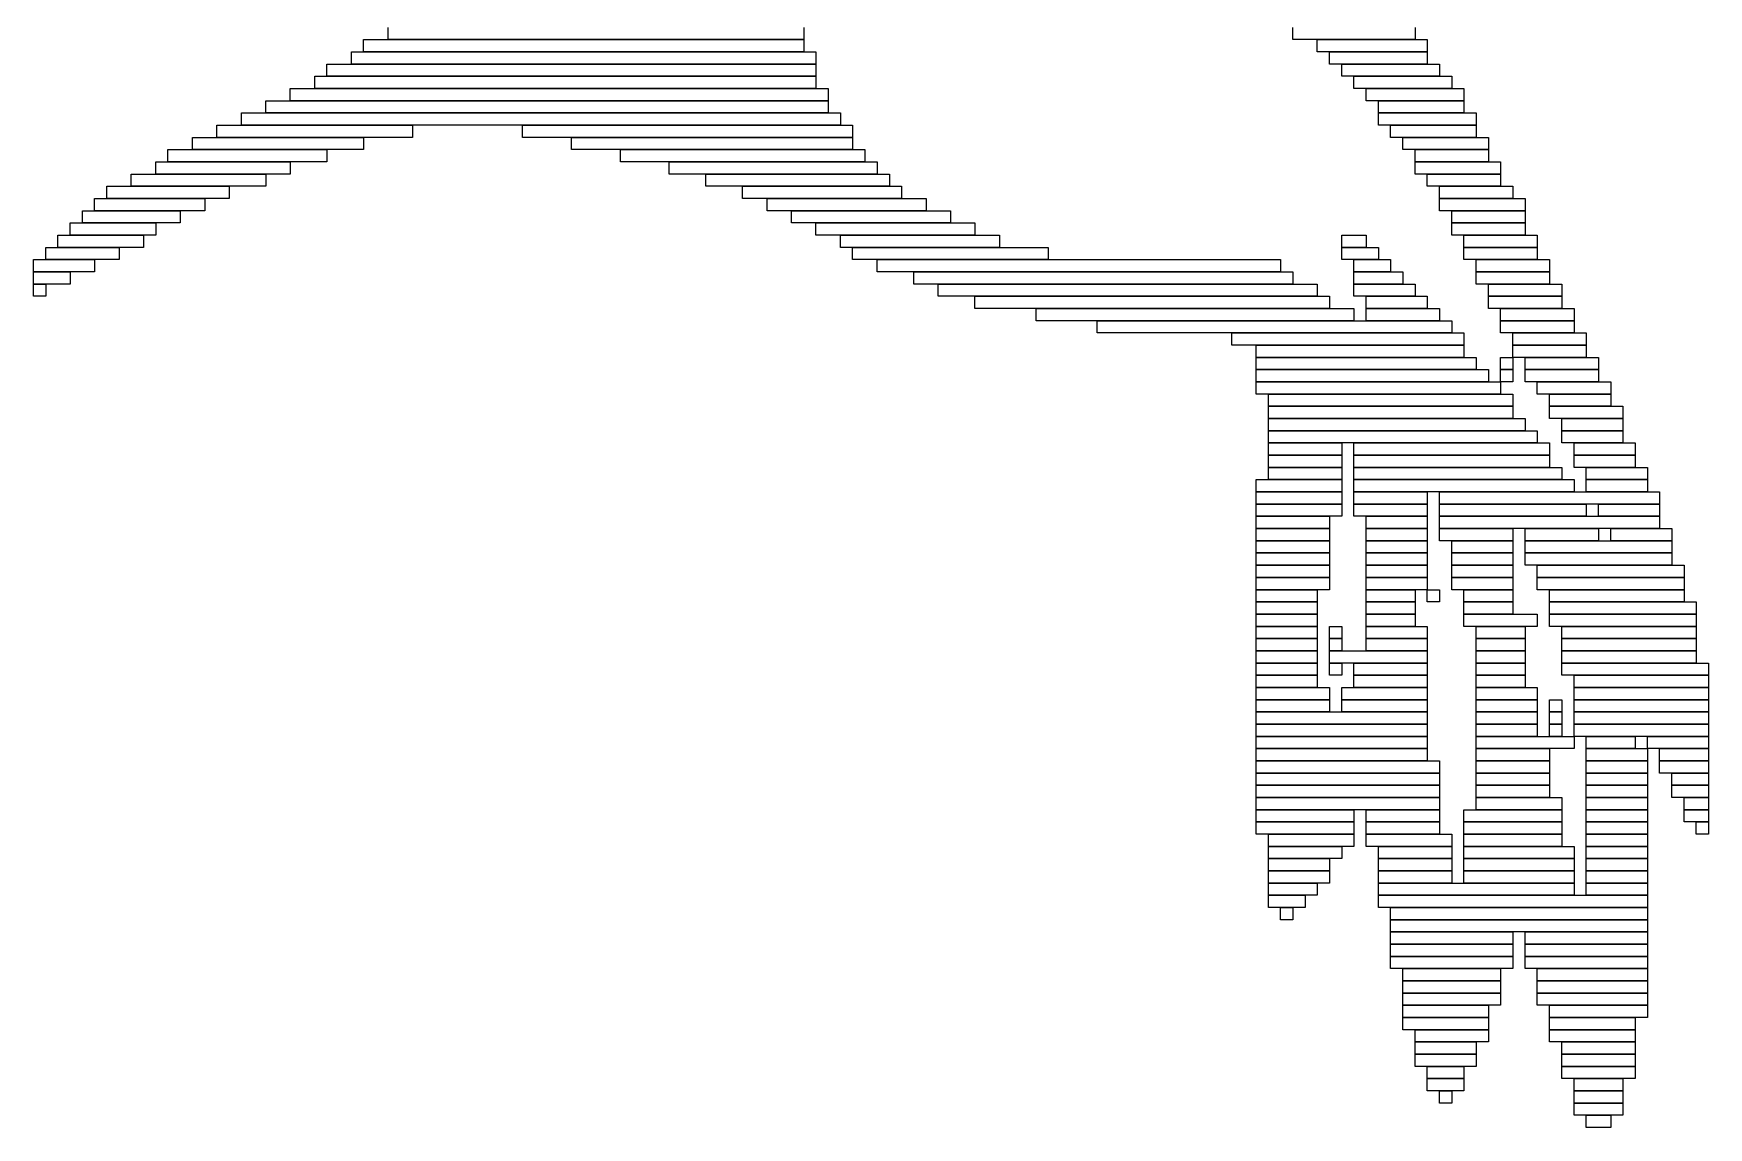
# Model space of a CAD drawing. Extents: x 439 to 585, y 408 to 617.
# Drawn here: x 439 to 576, y 408 to 497.5 of the extents above; entities that cross this region are included whole.
import ezdxf

# ---------------------------------------------------------------- set-up
doc = ezdxf.new("R2010")
doc.units = 0

msp = doc.modelspace()

# ---------------------------------------------------------------- linework, layer by layer
for p, q in [((468, 497), (468, 498)), ((502, 498), (502, 497)), ((542, 497), (542, 498)), ((552, 498), (552, 497)), ((465, 496), (503, 496)), ((465, 495), (465, 496)), ((466, 497), (502, 497)), ((466, 496), (466, 497)), ((502, 496), (466, 496)), ((502, 497), (468, 497)), ((502, 497), (502, 496)), ((503, 496), (503, 495)), ((552, 497), (542, 497)), ((544, 497), (553, 497)), ((544, 496), (544, 497)), ((553, 496), (544, 496)), ((545, 496), (553, 496)), ((545, 495), (545, 496)), ((553, 497), (553, 496)), ((553, 496), (553, 495)), ((463, 495), (503, 495)), ((463, 494), (463, 495)), ((503, 495), (465, 495)), ((503, 495), (503, 494)), ((553, 495), (545, 495)), ((546, 495), (554, 495)), ((546, 494), (546, 495)), ((554, 495), (554, 494)), ((462, 494), (503, 494)), ((462, 493), (462, 494)), ((503, 494), (463, 494)), ((503, 494), (503, 493)), ((554, 494), (546, 494)), ((547, 494), (555, 494)), ((547, 493), (547, 494)), ((555, 494), (555, 493)), ((458, 492), (504, 492)), ((458, 491), (458, 492)), ((460, 493), (504, 493)), ((460, 492), (460, 493)), ((504, 492), (460, 492)), ((503, 493), (462, 493)), ((504, 493), (504, 492)), ((504, 492), (504, 491)), ((555, 493), (547, 493)), ((548, 493), (556, 493)), ((548, 492), (548, 493)), ((556, 492), (548, 492)), ((549, 492), (556, 492)), ((549, 491), (549, 492)), ((556, 493), (556, 492)), ((556, 492), (556, 491)), ((456, 491), (505, 491)), ((456, 490), (456, 491)), ((504, 491), (458, 491)), ((505, 491), (505, 490)), ((556, 491), (549, 491)), ((549, 491), (557, 491)), ((549, 490), (549, 491)), ((557, 491), (557, 490)), ((454, 490), (470, 490)), ((454, 489), (454, 490)), ((505, 490), (456, 490)), ((470, 490), (470, 489)), ((479, 490), (506, 490)), ((479, 489), (479, 490)), ((506, 490), (506, 489)), ((557, 490), (549, 490)), ((550, 490), (557, 490)), ((550, 489), (550, 490)), ((557, 490), (557, 489)), ((450, 488), (463, 488)), ((450, 487), (450, 488)), ((452, 489), (466, 489)), ((452, 488), (452, 489)), ((466, 488), (452, 488)), ((470, 489), (454, 489)), ((463, 488), (463, 487)), ((466, 489), (466, 488)), ((506, 489), (479, 489)), ((483, 489), (506, 489)), ((483, 488), (483, 489)), ((506, 488), (483, 488)), ((487, 488), (507, 488)), ((487, 487), (487, 488)), ((506, 489), (506, 488)), ((507, 488), (507, 487)), ((557, 489), (550, 489)), ((551, 489), (558, 489)), ((551, 488), (551, 489)), ((558, 488), (551, 488)), ((552, 488), (558, 488)), ((552, 487), (552, 488)), ((558, 489), (558, 488)), ((558, 488), (558, 487)), ((449, 487), (460, 487)), ((449, 486), (449, 487)), ((463, 487), (450, 487)), ((460, 487), (460, 486)), ((507, 487), (487, 487)), ((491, 487), (508, 487)), ((491, 486), (491, 487)), ((508, 487), (508, 486)), ((558, 487), (552, 487)), ((552, 487), (559, 487)), ((552, 486), (552, 487)), ((559, 487), (559, 486)), ((445, 485), (455, 485)), ((445, 484), (445, 485)), ((447, 486), (458, 486)), ((447, 485), (447, 486)), ((458, 485), (447, 485)), ((460, 486), (449, 486)), ((455, 485), (455, 484)), ((458, 486), (458, 485)), ((508, 486), (491, 486)), ((494, 486), (509, 486)), ((494, 485), (494, 486)), ((509, 485), (494, 485)), ((497, 485), (510, 485)), ((497, 484), (497, 485)), ((509, 486), (509, 485)), ((510, 485), (510, 484)), ((559, 486), (552, 486)), ((553, 486), (559, 486)), ((553, 485), (553, 486)), ((559, 485), (553, 485)), ((554, 485), (560, 485)), ((554, 484), (554, 485)), ((559, 486), (559, 485)), ((560, 485), (560, 484)), ((444, 484), (453, 484)), ((444, 483), (444, 484)), ((455, 484), (445, 484)), ((453, 484), (453, 483)), ((510, 484), (497, 484)), ((499, 484), (512, 484)), ((499, 483), (499, 484)), ((512, 484), (512, 483)), ((560, 484), (554, 484)), ((554, 484), (561, 484)), ((554, 483), (554, 484)), ((561, 484), (561, 483)), ((443, 483), (451, 483)), ((443, 482), (443, 483)), ((453, 483), (444, 483)), ((451, 483), (451, 482)), ((512, 483), (499, 483)), ((501, 483), (514, 483)), ((501, 482), (501, 483)), ((514, 483), (514, 482)), ((561, 483), (554, 483)), ((555, 483), (561, 483)), ((555, 482), (555, 483)), ((561, 483), (561, 482)), ((441, 481), (448, 481)), ((441, 480), (441, 481)), ((442, 482), (449, 482)), ((442, 481), (442, 482)), ((449, 481), (442, 481)), ((451, 482), (443, 482)), ((448, 481), (448, 480)), ((449, 482), (449, 481)), ((514, 482), (501, 482)), ((503, 482), (516, 482)), ((503, 481), (503, 482)), ((516, 481), (503, 481)), ((505, 481), (518, 481)), ((505, 480), (505, 481)), ((516, 482), (516, 481)), ((518, 481), (518, 480)), ((546, 481), (548, 481)), ((546, 480), (546, 481)), ((548, 481), (548, 480)), ((561, 482), (555, 482)), ((555, 482), (561, 482)), ((555, 481), (555, 482)), ((561, 481), (555, 481)), ((556, 481), (562, 481)), ((556, 480), (556, 481)), ((561, 482), (561, 481)), ((562, 481), (562, 480)), ((440, 480), (446, 480)), ((440, 479), (440, 480)), ((448, 480), (441, 480)), ((446, 480), (446, 479)), ((518, 480), (505, 480)), ((506, 480), (522, 480)), ((506, 479), (506, 480)), ((522, 480), (522, 479)), ((548, 480), (546, 480)), ((546, 480), (549, 480)), ((546, 479), (546, 480)), ((549, 480), (549, 479)), ((562, 480), (556, 480)), ((556, 480), (562, 480)), ((556, 479), (556, 480)), ((562, 480), (562, 479)), ((439, 479), (444, 479)), ((439, 478), (439, 479)), ((446, 479), (440, 479)), ((444, 479), (444, 478)), ((522, 479), (506, 479)), ((508, 479), (541, 479)), ((508, 478), (508, 479)), ((541, 479), (541, 478)), ((549, 479), (546, 479)), ((547, 479), (550, 479)), ((547, 478), (547, 479)), ((550, 479), (550, 478)), ((562, 479), (556, 479)), ((557, 479), (563, 479)), ((557, 478), (557, 479)), ((563, 479), (563, 478)), ((444, 478), (439, 478)), ((439, 478), (442, 478)), ((439, 477), (439, 478)), ((442, 477), (439, 477)), ((439, 477), (440, 477)), ((439, 476), (439, 477)), ((440, 477), (440, 476)), ((442, 478), (442, 477)), ((541, 478), (508, 478)), ((511, 478), (542, 478)), ((511, 477), (511, 478)), ((542, 477), (511, 477)), ((513, 477), (544, 477)), ((513, 476), (513, 477)), ((542, 478), (542, 477)), ((544, 477), (544, 476)), ((550, 478), (547, 478)), ((547, 478), (551, 478)), ((547, 477), (547, 478)), ((551, 477), (547, 477)), ((547, 477), (552, 477)), ((547, 476), (547, 477)), ((551, 478), (551, 477)), ((552, 477), (552, 476)), ((563, 478), (557, 478)), ((557, 478), (563, 478)), ((557, 477), (557, 478)), ((563, 477), (557, 477)), ((558, 477), (564, 477)), ((558, 476), (558, 477)), ((563, 478), (563, 477)), ((564, 477), (564, 476)), ((440, 476), (439, 476)), ((544, 476), (513, 476)), ((516, 476), (545, 476)), ((516, 475), (516, 476)), ((545, 476), (545, 475)), ((552, 476), (547, 476)), ((548, 476), (553, 476)), ((548, 475), (548, 476)), ((553, 476), (553, 475)), ((564, 476), (558, 476)), ((558, 476), (564, 476)), ((558, 475), (558, 476)), ((564, 476), (564, 475)), ((545, 475), (516, 475)), ((521, 475), (547, 475)), ((521, 474), (521, 475)), ((547, 475), (547, 474)), ((553, 475), (548, 475)), ((548, 475), (554, 475)), ((548, 474), (548, 475)), ((554, 475), (554, 474)), ((564, 475), (558, 475)), ((559, 475), (565, 475)), ((559, 474), (559, 475)), ((565, 475), (565, 474)), ((547, 474), (521, 474)), ((526, 474), (555, 474)), ((526, 473), (526, 474)), ((555, 473), (526, 473)), ((537, 473), (556, 473)), ((537, 472), (537, 473)), ((554, 474), (548, 474)), ((555, 474), (555, 473)), ((556, 473), (556, 472)), ((565, 474), (559, 474)), ((559, 474), (565, 474)), ((559, 473), (559, 474)), ((565, 473), (559, 473)), ((560, 473), (566, 473)), ((560, 472), (560, 473)), ((565, 474), (565, 473)), ((566, 473), (566, 472)), ((556, 472), (537, 472)), ((539, 472), (556, 472)), ((539, 471), (539, 472)), ((556, 472), (556, 471)), ((566, 472), (560, 472)), ((560, 472), (566, 472)), ((560, 471), (560, 472)), ((566, 472), (566, 471)), ((556, 471), (539, 471)), ((539, 471), (557, 471)), ((539, 470), (539, 471)), ((557, 470), (539, 470)), ((539, 470), (558, 470)), ((539, 469), (539, 470)), ((557, 471), (557, 470)), ((558, 470), (558, 469)), ((559, 471), (560, 471)), ((559, 470), (559, 471)), ((560, 470), (559, 470)), ((559, 470), (560, 470)), ((559, 469), (559, 470)), ((566, 471), (560, 471)), ((560, 471), (560, 470)), ((560, 470), (560, 469)), ((561, 471), (567, 471)), ((561, 470), (561, 471)), ((567, 470), (561, 470)), ((561, 470), (567, 470)), ((561, 469), (561, 470)), ((567, 471), (567, 470)), ((567, 470), (567, 469)), ((558, 469), (539, 469)), ((539, 469), (559, 469)), ((539, 468), (539, 469)), ((560, 469), (559, 469)), ((559, 469), (559, 468)), ((567, 469), (561, 469)), ((562, 469), (568, 469)), ((562, 468), (562, 469)), ((568, 469), (568, 468)), ((559, 468), (539, 468)), ((540, 468), (560, 468)), ((540, 467), (540, 468)), ((560, 468), (560, 467)), ((568, 468), (562, 468)), ((563, 468), (568, 468)), ((563, 467), (563, 468)), ((568, 468), (568, 467)), ((560, 467), (540, 467)), ((540, 467), (560, 467)), ((540, 466), (540, 467)), ((560, 466), (540, 466)), ((540, 466), (561, 466)), ((540, 465), (540, 466)), ((560, 467), (560, 466)), ((561, 466), (561, 465)), ((568, 467), (563, 467)), ((563, 467), (569, 467)), ((563, 466), (563, 467)), ((569, 466), (563, 466)), ((564, 466), (569, 466)), ((564, 465), (564, 466)), ((569, 467), (569, 466)), ((569, 466), (569, 465)), ((561, 465), (540, 465)), ((540, 465), (562, 465)), ((540, 464), (540, 465)), ((562, 465), (562, 464)), ((569, 465), (564, 465)), ((564, 465), (569, 465)), ((564, 464), (564, 465)), ((569, 465), (569, 464)), ((562, 464), (540, 464)), ((540, 464), (546, 464)), ((540, 463), (540, 464)), ((546, 464), (546, 463)), ((547, 464), (563, 464)), ((547, 463), (547, 464)), ((563, 464), (563, 463)), ((569, 464), (564, 464)), ((565, 464), (570, 464)), ((565, 463), (565, 464)), ((570, 464), (570, 463)), ((546, 463), (540, 463)), ((540, 463), (546, 463)), ((540, 462), (540, 463)), ((546, 462), (540, 462)), ((540, 462), (546, 462)), ((540, 461), (540, 462)), ((546, 463), (546, 462)), ((546, 462), (546, 461)), ((563, 463), (547, 463)), ((547, 463), (563, 463)), ((547, 462), (547, 463)), ((563, 462), (547, 462)), ((547, 462), (564, 462)), ((547, 461), (547, 462)), ((563, 463), (563, 462)), ((564, 462), (564, 461)), ((570, 463), (565, 463)), ((565, 463), (570, 463)), ((565, 462), (565, 463)), ((570, 462), (565, 462)), ((566, 462), (571, 462)), ((566, 461), (566, 462)), ((570, 463), (570, 462)), ((571, 462), (571, 461)), ((539, 461), (546, 461)), ((539, 460), (539, 461)), ((546, 461), (540, 461)), ((546, 461), (546, 460)), ((564, 461), (547, 461)), ((547, 461), (565, 461)), ((547, 460), (547, 461)), ((565, 461), (565, 460)), ((571, 461), (566, 461)), ((566, 461), (571, 461)), ((566, 460), (566, 461)), ((571, 461), (571, 460)), ((546, 460), (539, 460)), ((539, 460), (546, 460)), ((539, 459), (539, 460)), ((546, 459), (539, 459)), ((539, 459), (546, 459)), ((539, 458), (539, 459)), ((546, 460), (546, 459)), ((546, 459), (546, 458)), ((565, 460), (547, 460)), ((547, 460), (553, 460)), ((547, 459), (547, 460)), ((553, 459), (547, 459)), ((547, 459), (553, 459)), ((547, 458), (547, 459)), ((553, 460), (553, 459)), ((553, 459), (553, 458)), ((554, 460), (572, 460)), ((554, 459), (554, 460)), ((572, 459), (554, 459)), ((554, 459), (566, 459)), ((554, 458), (554, 459)), ((571, 460), (566, 460)), ((566, 459), (566, 458)), ((567, 459), (572, 459)), ((567, 458), (567, 459)), ((572, 460), (572, 459)), ((572, 459), (572, 458)), ((546, 458), (539, 458)), ((539, 458), (545, 458)), ((539, 457), (539, 458)), ((545, 458), (545, 457)), ((553, 458), (547, 458)), ((548, 458), (553, 458)), ((548, 457), (548, 458)), ((553, 458), (553, 457)), ((566, 458), (554, 458)), ((554, 458), (572, 458)), ((554, 457), (554, 458)), ((572, 458), (567, 458)), ((572, 458), (572, 457)), ((545, 457), (539, 457)), ((539, 457), (545, 457)), ((539, 456), (539, 457)), ((545, 457), (545, 456)), ((553, 457), (548, 457)), ((548, 457), (553, 457)), ((548, 456), (548, 457)), ((553, 457), (553, 456)), ((572, 457), (554, 457)), ((554, 457), (560, 457)), ((554, 456), (554, 457)), ((560, 457), (560, 456)), ((561, 457), (567, 457)), ((561, 456), (561, 457)), ((567, 457), (567, 456)), ((568, 457), (573, 457)), ((568, 456), (568, 457)), ((573, 457), (573, 456)), ((545, 456), (539, 456)), ((539, 456), (545, 456)), ((539, 455), (539, 456)), ((545, 455), (539, 455)), ((539, 455), (545, 455)), ((539, 454), (539, 455)), ((545, 456), (545, 455)), ((545, 455), (545, 454)), ((553, 456), (548, 456)), ((548, 456), (553, 456)), ((548, 455), (548, 456)), ((553, 455), (548, 455)), ((548, 455), (553, 455)), ((548, 454), (548, 455)), ((553, 456), (553, 455)), ((553, 455), (553, 454)), ((560, 456), (554, 456)), ((555, 456), (560, 456)), ((555, 455), (555, 456)), ((560, 455), (555, 455)), ((555, 455), (560, 455)), ((555, 454), (555, 455)), ((560, 456), (560, 455)), ((560, 455), (560, 454)), ((567, 456), (561, 456)), ((561, 456), (573, 456)), ((561, 455), (561, 456)), ((573, 455), (561, 455)), ((561, 455), (573, 455)), ((561, 454), (561, 455)), ((573, 456), (568, 456)), ((573, 456), (573, 455)), ((573, 455), (573, 454)), ((545, 454), (539, 454)), ((539, 454), (545, 454)), ((539, 453), (539, 454)), ((545, 454), (545, 453)), ((553, 454), (548, 454)), ((548, 454), (553, 454)), ((548, 453), (548, 454)), ((553, 454), (553, 453)), ((560, 454), (555, 454)), ((555, 454), (560, 454)), ((555, 453), (555, 454)), ((560, 454), (560, 453)), ((573, 454), (561, 454)), ((562, 454), (574, 454)), ((562, 453), (562, 454)), ((574, 454), (574, 453)), ((545, 453), (539, 453)), ((539, 453), (545, 453)), ((539, 452), (539, 453)), ((545, 453), (545, 452)), ((553, 453), (548, 453)), ((548, 453), (553, 453)), ((548, 452), (548, 453)), ((553, 453), (553, 452)), ((560, 453), (555, 453)), ((555, 453), (560, 453)), ((555, 452), (555, 453)), ((560, 453), (560, 452)), ((574, 453), (562, 453)), ((562, 453), (574, 453)), ((562, 452), (562, 453)), ((574, 453), (574, 452)), ((545, 452), (539, 452)), ((539, 452), (544, 452)), ((539, 451), (539, 452)), ((544, 451), (539, 451)), ((539, 451), (544, 451)), ((539, 450), (539, 451)), ((544, 452), (544, 451)), ((544, 451), (544, 450)), ((553, 452), (548, 452)), ((548, 452), (552, 452)), ((548, 451), (548, 452)), ((552, 451), (548, 451)), ((548, 451), (552, 451)), ((548, 450), (548, 451)), ((552, 452), (552, 451)), ((552, 451), (552, 450)), ((553, 452), (554, 452)), ((553, 451), (553, 452)), ((554, 451), (553, 451)), ((554, 452), (554, 451)), ((560, 452), (555, 452)), ((556, 452), (560, 452)), ((556, 451), (556, 452)), ((560, 451), (556, 451)), ((556, 451), (560, 451)), ((556, 450), (556, 451)), ((560, 452), (560, 451)), ((560, 451), (560, 450)), ((574, 452), (562, 452)), ((563, 452), (574, 452)), ((563, 451), (563, 452)), ((574, 451), (563, 451)), ((563, 451), (575, 451)), ((563, 450), (563, 451)), ((574, 452), (574, 451)), ((575, 451), (575, 450)), ((544, 450), (539, 450)), ((539, 450), (544, 450)), ((539, 449), (539, 450)), ((544, 450), (544, 449)), ((552, 450), (548, 450)), ((548, 450), (552, 450)), ((548, 449), (548, 450)), ((552, 450), (552, 449)), ((560, 450), (556, 450)), ((556, 450), (562, 450)), ((556, 449), (556, 450)), ((562, 450), (562, 449)), ((575, 450), (563, 450)), ((563, 450), (575, 450)), ((563, 449), (563, 450)), ((575, 450), (575, 449)), ((544, 449), (539, 449)), ((539, 449), (544, 449)), ((539, 448), (539, 449)), ((544, 448), (539, 448)), ((539, 448), (544, 448)), ((539, 447), (539, 448)), ((544, 449), (544, 448)), ((544, 448), (544, 447)), ((545, 449), (546, 449)), ((545, 448), (545, 449)), ((546, 448), (545, 448)), ((545, 448), (546, 448)), ((545, 447), (545, 448)), ((546, 449), (546, 448)), ((546, 448), (546, 447)), ((552, 449), (548, 449)), ((548, 449), (553, 449)), ((548, 448), (548, 449)), ((553, 448), (548, 448)), ((548, 448), (553, 448)), ((548, 447), (548, 448)), ((553, 449), (553, 448)), ((553, 448), (553, 447)), ((562, 449), (556, 449)), ((557, 449), (561, 449)), ((557, 448), (557, 449)), ((561, 448), (557, 448)), ((557, 448), (561, 448)), ((557, 447), (557, 448)), ((561, 449), (561, 448)), ((561, 448), (561, 447)), ((575, 449), (563, 449)), ((564, 449), (575, 449)), ((564, 448), (564, 449)), ((575, 448), (564, 448)), ((564, 448), (575, 448)), ((564, 447), (564, 448)), ((575, 449), (575, 448)), ((575, 448), (575, 447)), ((544, 447), (539, 447)), ((539, 447), (544, 447)), ((539, 446), (539, 447)), ((544, 447), (544, 446)), ((546, 447), (545, 447)), ((545, 447), (553, 447)), ((545, 446), (545, 447)), ((553, 447), (548, 447)), ((553, 447), (553, 446)), ((561, 447), (557, 447)), ((557, 447), (561, 447)), ((557, 446), (557, 447)), ((561, 447), (561, 446)), ((575, 447), (564, 447)), ((564, 447), (575, 447)), ((564, 446), (564, 447)), ((575, 447), (575, 446)), ((544, 446), (539, 446)), ((539, 446), (544, 446)), ((539, 445), (539, 446)), ((544, 446), (544, 445)), ((553, 446), (545, 446)), ((545, 446), (546, 446)), ((545, 445), (545, 446)), ((546, 446), (546, 445)), ((547, 446), (553, 446)), ((547, 445), (547, 446)), ((553, 446), (553, 445)), ((561, 446), (557, 446)), ((557, 446), (561, 446)), ((557, 445), (557, 446)), ((561, 446), (561, 445)), ((575, 446), (564, 446)), ((564, 446), (576, 446)), ((564, 445), (564, 446)), ((576, 446), (576, 445)), ((544, 445), (539, 445)), ((539, 445), (544, 445)), ((539, 444), (539, 445)), ((544, 444), (539, 444)), ((539, 444), (545, 444)), ((539, 443), (539, 444)), ((544, 445), (544, 444)), ((546, 445), (545, 445)), ((545, 444), (545, 443)), ((546, 444), (553, 444)), ((546, 443), (546, 444)), ((553, 445), (547, 445)), ((547, 445), (553, 445)), ((547, 444), (547, 445)), ((553, 444), (547, 444)), ((553, 445), (553, 444)), ((553, 444), (553, 443)), ((561, 445), (557, 445)), ((557, 445), (561, 445)), ((557, 444), (557, 445)), ((561, 444), (557, 444)), ((557, 444), (562, 444)), ((557, 443), (557, 444)), ((561, 445), (561, 444)), ((562, 444), (562, 443)), ((576, 445), (564, 445)), ((565, 445), (576, 445)), ((565, 444), (565, 445)), ((576, 444), (565, 444)), ((565, 444), (576, 444)), ((565, 443), (565, 444)), ((576, 445), (576, 444)), ((576, 444), (576, 443)), ((545, 443), (539, 443)), ((539, 443), (545, 443)), ((539, 442), (539, 443)), ((545, 443), (545, 442)), ((553, 443), (546, 443)), ((546, 443), (553, 443)), ((546, 442), (546, 443)), ((553, 443), (553, 442)), ((562, 443), (557, 443)), ((557, 443), (562, 443)), ((557, 442), (557, 443)), ((562, 443), (562, 442)), ((563, 443), (564, 443)), ((563, 442), (563, 443)), ((564, 443), (564, 442)), ((576, 443), (565, 443)), ((565, 443), (576, 443)), ((565, 442), (565, 443)), ((576, 443), (576, 442)), ((545, 442), (539, 442)), ((539, 442), (553, 442)), ((539, 441), (539, 442)), ((553, 442), (546, 442)), ((553, 442), (553, 441)), ((562, 442), (557, 442)), ((557, 442), (562, 442)), ((557, 441), (557, 442)), ((562, 442), (562, 441)), ((564, 442), (563, 442)), ((563, 442), (564, 442)), ((563, 441), (563, 442)), ((564, 442), (564, 441)), ((576, 442), (565, 442)), ((565, 442), (576, 442)), ((565, 441), (565, 442)), ((576, 442), (576, 441)), ((553, 441), (539, 441)), ((539, 441), (553, 441)), ((539, 440), (539, 441)), ((553, 440), (539, 440)), ((539, 440), (553, 440)), ((539, 439), (539, 440)), ((553, 441), (553, 440)), ((553, 440), (553, 439)), ((562, 441), (557, 441)), ((557, 441), (562, 441)), ((557, 440), (557, 441)), ((562, 440), (557, 440)), ((557, 440), (565, 440)), ((557, 439), (557, 440)), ((562, 441), (562, 440)), ((564, 441), (563, 441)), ((563, 441), (564, 441)), ((563, 440), (563, 441)), ((564, 440), (563, 440)), ((564, 441), (564, 440)), ((576, 441), (565, 441)), ((565, 441), (576, 441)), ((565, 440), (565, 441)), ((576, 440), (565, 440)), ((565, 440), (565, 439)), ((566, 440), (570, 440)), ((566, 439), (566, 440)), ((570, 440), (570, 439)), ((571, 440), (576, 440)), ((571, 439), (571, 440)), ((576, 441), (576, 440)), ((576, 440), (576, 439)), ((553, 439), (539, 439)), ((539, 439), (553, 439)), ((539, 438), (539, 439)), ((553, 439), (553, 438)), ((565, 439), (557, 439)), ((557, 439), (563, 439)), ((557, 438), (557, 439)), ((563, 439), (563, 438)), ((570, 439), (566, 439)), ((566, 439), (571, 439)), ((566, 438), (566, 439)), ((576, 439), (571, 439)), ((571, 439), (571, 438)), ((572, 439), (576, 439)), ((572, 438), (572, 439)), ((576, 439), (576, 438)), ((553, 438), (539, 438)), ((539, 438), (554, 438)), ((539, 437), (539, 438)), ((554, 438), (554, 437)), ((563, 438), (557, 438)), ((557, 438), (563, 438)), ((557, 437), (557, 438)), ((563, 438), (563, 437)), ((571, 438), (566, 438)), ((566, 438), (571, 438)), ((566, 437), (566, 438)), ((571, 438), (571, 437)), ((576, 438), (572, 438)), ((572, 438), (576, 438)), ((572, 437), (572, 438)), ((576, 438), (576, 437)), ((554, 437), (539, 437)), ((539, 437), (554, 437)), ((539, 436), (539, 437)), ((554, 436), (539, 436)), ((539, 436), (554, 436)), ((539, 435), (539, 436)), ((554, 437), (554, 436)), ((554, 436), (554, 435)), ((563, 437), (557, 437)), ((557, 437), (563, 437)), ((557, 436), (557, 437)), ((563, 436), (557, 436)), ((557, 436), (563, 436)), ((557, 435), (557, 436)), ((563, 437), (563, 436)), ((563, 436), (563, 435)), ((571, 437), (566, 437)), ((566, 437), (571, 437)), ((566, 436), (566, 437)), ((571, 436), (566, 436)), ((566, 436), (571, 436)), ((566, 435), (566, 436)), ((571, 437), (571, 436)), ((571, 436), (571, 435)), ((576, 437), (572, 437)), ((573, 437), (576, 437)), ((573, 436), (573, 437)), ((576, 436), (573, 436)), ((573, 436), (576, 436)), ((573, 435), (573, 436)), ((576, 437), (576, 436)), ((576, 436), (576, 435)), ((554, 435), (539, 435)), ((539, 435), (554, 435)), ((539, 434), (539, 435)), ((554, 435), (554, 434)), ((563, 435), (557, 435)), ((557, 435), (564, 435)), ((557, 434), (557, 435)), ((564, 435), (564, 434)), ((571, 435), (566, 435)), ((566, 435), (571, 435)), ((566, 434), (566, 435)), ((571, 435), (571, 434)), ((576, 435), (573, 435)), ((574, 435), (576, 435)), ((574, 434), (574, 435)), ((576, 435), (576, 434)), ((554, 434), (539, 434)), ((539, 434), (547, 434)), ((539, 433), (539, 434)), ((547, 433), (539, 433)), ((539, 433), (547, 433)), ((539, 432), (539, 433)), ((547, 434), (547, 433)), ((547, 433), (547, 432)), ((548, 434), (554, 434)), ((548, 433), (548, 434)), ((554, 433), (548, 433)), ((548, 433), (554, 433)), ((548, 432), (548, 433)), ((554, 434), (554, 433)), ((554, 433), (554, 432)), ((556, 434), (564, 434)), ((556, 433), (556, 434)), ((564, 433), (556, 433)), ((556, 433), (564, 433)), ((556, 432), (556, 433)), ((564, 434), (557, 434)), ((564, 434), (564, 433)), ((564, 433), (564, 432)), ((571, 434), (566, 434)), ((566, 434), (571, 434)), ((566, 433), (566, 434)), ((571, 433), (566, 433)), ((566, 433), (571, 433)), ((566, 432), (566, 433)), ((571, 434), (571, 433)), ((571, 433), (571, 432)), ((576, 434), (574, 434)), ((574, 434), (576, 434)), ((574, 433), (574, 434)), ((576, 433), (574, 433)), ((575, 433), (576, 433)), ((575, 432), (575, 433)), ((576, 434), (576, 433)), ((576, 433), (576, 432)), ((547, 432), (539, 432)), ((540, 432), (547, 432)), ((540, 431), (540, 432)), ((547, 432), (547, 431)), ((554, 432), (548, 432)), ((548, 432), (555, 432)), ((548, 431), (548, 432)), ((555, 432), (555, 431)), ((564, 432), (556, 432)), ((556, 432), (564, 432)), ((556, 431), (556, 432)), ((564, 432), (564, 431)), ((571, 432), (566, 432)), ((566, 432), (571, 432)), ((566, 431), (566, 432)), ((571, 432), (571, 431)), ((576, 432), (575, 432)), ((547, 431), (540, 431)), ((540, 431), (546, 431)), ((540, 430), (540, 431)), ((546, 431), (546, 430)), ((555, 431), (548, 431)), ((549, 431), (555, 431)), ((549, 430), (549, 431)), ((555, 431), (555, 430)), ((564, 431), (556, 431)), ((556, 431), (565, 431)), ((556, 430), (556, 431)), ((565, 431), (565, 430)), ((571, 431), (566, 431)), ((566, 431), (571, 431)), ((566, 430), (566, 431)), ((571, 431), (571, 430)), ((546, 430), (540, 430)), ((540, 430), (545, 430)), ((540, 429), (540, 430)), ((545, 429), (540, 429)), ((540, 429), (545, 429)), ((540, 428), (540, 429)), ((545, 430), (545, 429)), ((545, 429), (545, 428)), ((555, 430), (549, 430)), ((549, 430), (555, 430)), ((549, 429), (549, 430)), ((555, 429), (549, 429)), ((549, 429), (555, 429)), ((549, 428), (549, 429)), ((555, 430), (555, 429)), ((555, 429), (555, 428)), ((565, 430), (556, 430)), ((556, 430), (565, 430)), ((556, 429), (556, 430)), ((565, 429), (556, 429)), ((556, 429), (565, 429)), ((556, 428), (556, 429)), ((565, 430), (565, 429)), ((565, 429), (565, 428)), ((571, 430), (566, 430)), ((566, 430), (571, 430)), ((566, 429), (566, 430)), ((571, 429), (566, 429)), ((566, 429), (571, 429)), ((566, 428), (566, 429)), ((571, 430), (571, 429)), ((571, 429), (571, 428)), ((545, 428), (540, 428)), ((540, 428), (544, 428)), ((540, 427), (540, 428)), ((544, 428), (544, 427)), ((555, 428), (549, 428)), ((549, 428), (565, 428)), ((549, 427), (549, 428)), ((565, 428), (556, 428)), ((565, 428), (565, 427)), ((571, 428), (566, 428)), ((566, 428), (571, 428)), ((566, 427), (566, 428)), ((571, 428), (571, 427)), ((544, 427), (540, 427)), ((540, 427), (543, 427)), ((540, 426), (540, 427)), ((543, 427), (543, 426)), ((565, 427), (549, 427)), ((549, 427), (571, 427)), ((549, 426), (549, 427)), ((571, 427), (566, 427)), ((571, 427), (571, 426)), ((543, 426), (540, 426)), ((541, 426), (542, 426)), ((541, 425), (541, 426)), ((542, 425), (541, 425)), ((542, 426), (542, 425)), ((571, 426), (549, 426)), ((550, 426), (571, 426)), ((550, 425), (550, 426)), ((571, 425), (550, 425)), ((550, 425), (571, 425)), ((550, 424), (550, 425)), ((571, 426), (571, 425)), ((571, 425), (571, 424)), ((571, 424), (550, 424)), ((550, 424), (560, 424)), ((550, 423), (550, 424)), ((560, 424), (560, 423)), ((561, 424), (571, 424)), ((561, 423), (561, 424)), ((571, 424), (571, 423)), ((560, 423), (550, 423)), ((550, 423), (560, 423)), ((550, 422), (550, 423)), ((560, 422), (550, 422)), ((550, 422), (560, 422)), ((550, 421), (550, 422)), ((560, 423), (560, 422)), ((560, 422), (560, 421)), ((571, 423), (561, 423)), ((561, 423), (571, 423)), ((561, 422), (561, 423)), ((571, 422), (561, 422)), ((561, 422), (571, 422)), ((561, 421), (561, 422)), ((571, 423), (571, 422)), ((571, 422), (571, 421)), ((560, 421), (550, 421)), ((551, 421), (559, 421)), ((551, 420), (551, 421)), ((559, 421), (559, 420)), ((571, 421), (561, 421)), ((562, 421), (571, 421)), ((562, 420), (562, 421)), ((571, 421), (571, 420)), ((559, 420), (551, 420)), ((551, 420), (559, 420)), ((551, 419), (551, 420)), ((559, 420), (559, 419)), ((571, 420), (562, 420)), ((562, 420), (571, 420)), ((562, 419), (562, 420)), ((571, 420), (571, 419)), ((559, 419), (551, 419)), ((551, 419), (559, 419)), ((551, 418), (551, 419)), ((559, 418), (551, 418)), ((551, 418), (558, 418)), ((551, 417), (551, 418)), ((558, 418), (558, 417)), ((559, 419), (559, 418)), ((571, 419), (562, 419)), ((562, 419), (571, 419)), ((562, 418), (562, 419)), ((571, 418), (562, 418)), ((563, 418), (571, 418)), ((563, 417), (563, 418)), ((571, 419), (571, 418)), ((571, 418), (571, 417)), ((558, 417), (551, 417)), ((551, 417), (558, 417)), ((551, 416), (551, 417)), ((558, 417), (558, 416)), ((571, 417), (563, 417)), ((563, 417), (570, 417)), ((563, 416), (563, 417)), ((570, 417), (570, 416)), ((558, 416), (551, 416)), ((552, 416), (558, 416)), ((552, 415), (552, 416)), ((558, 416), (558, 415)), ((570, 416), (563, 416)), ((563, 416), (570, 416)), ((563, 415), (563, 416)), ((570, 416), (570, 415)), ((558, 415), (552, 415)), ((552, 415), (557, 415)), ((552, 414), (552, 415)), ((557, 414), (552, 414)), ((552, 414), (557, 414)), ((552, 413), (552, 414)), ((557, 415), (557, 414)), ((557, 414), (557, 413)), ((570, 415), (563, 415)), ((564, 415), (570, 415)), ((564, 414), (564, 415)), ((570, 414), (564, 414)), ((564, 414), (570, 414)), ((564, 413), (564, 414)), ((570, 415), (570, 414)), ((570, 414), (570, 413)), ((557, 413), (552, 413)), ((553, 413), (556, 413)), ((553, 412), (553, 413)), ((556, 413), (556, 412)), ((570, 413), (564, 413)), ((564, 413), (570, 413)), ((564, 412), (564, 413)), ((570, 413), (570, 412)), ((556, 412), (553, 412)), ((553, 412), (556, 412)), ((553, 411), (553, 412)), ((556, 411), (553, 411)), ((554, 411), (555, 411)), ((554, 410), (554, 411)), ((555, 411), (555, 410)), ((556, 412), (556, 411)), ((570, 412), (564, 412)), ((565, 412), (569, 412)), ((565, 411), (565, 412)), ((569, 411), (565, 411)), ((565, 411), (569, 411)), ((565, 410), (565, 411)), ((569, 412), (569, 411)), ((569, 411), (569, 410)), ((555, 410), (554, 410)), ((569, 410), (565, 410)), ((565, 410), (569, 410)), ((565, 409), (565, 410)), ((569, 410), (569, 409)), ((569, 409), (565, 409)), ((566, 409), (568, 409)), ((566, 408), (566, 409)), ((568, 409), (568, 408)), ((568, 408), (566, 408))]:
    msp.add_line(p, q)

doc.saveas('drawing.dxf')
